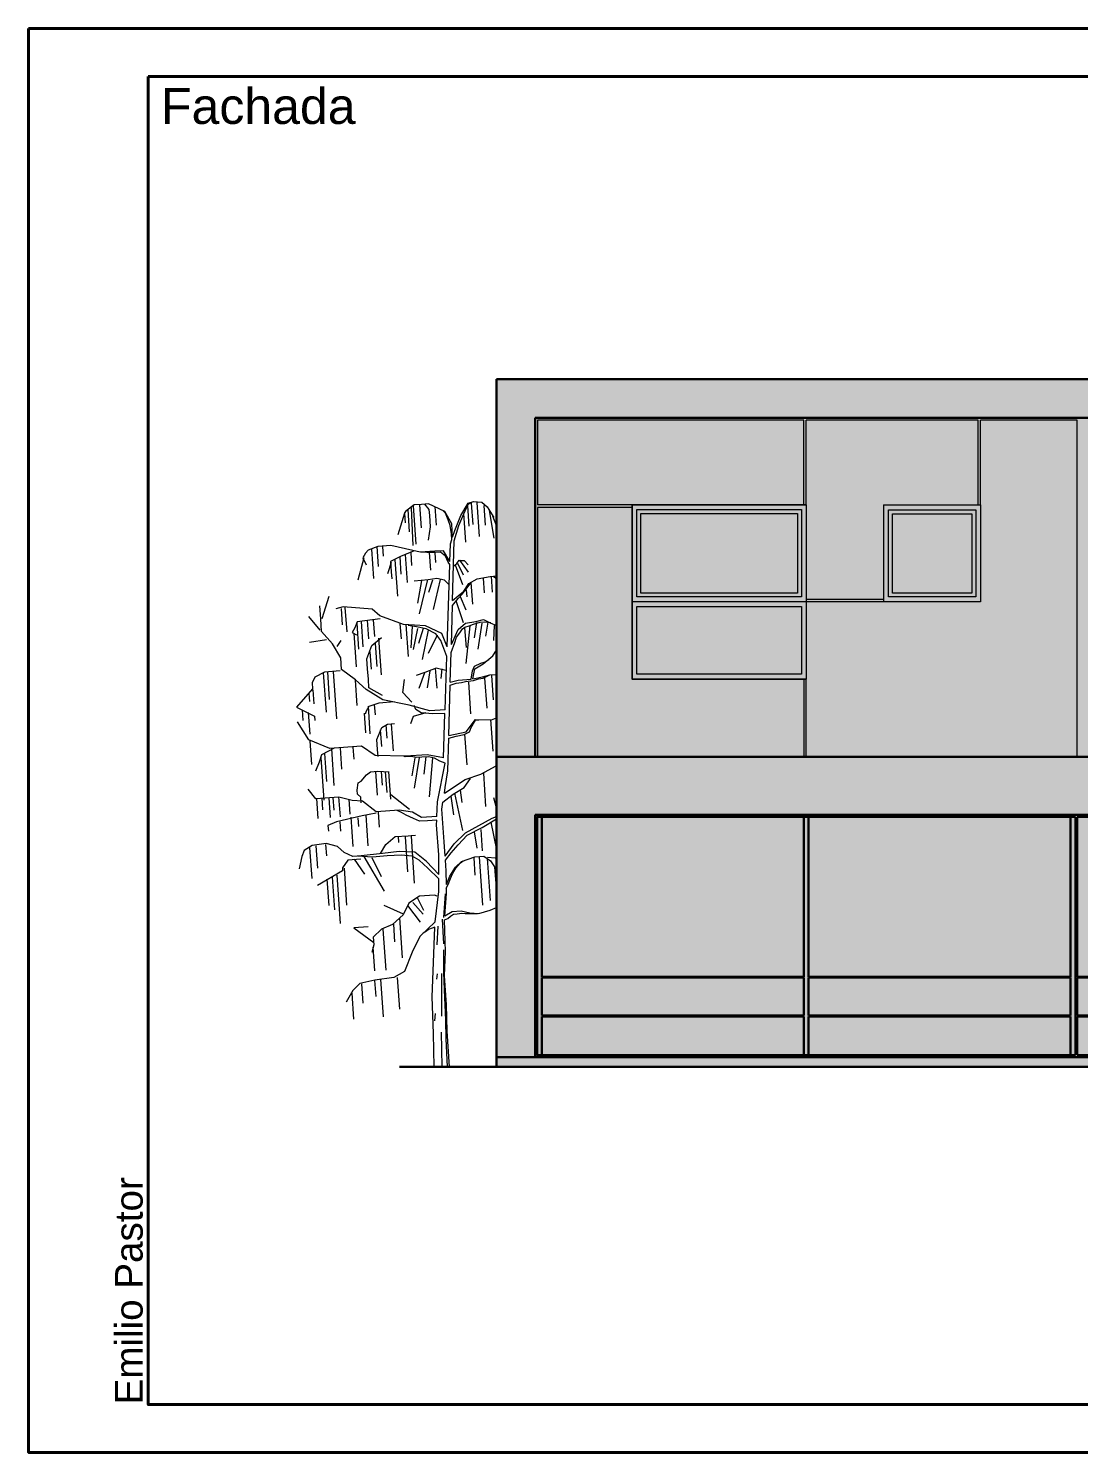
# Model space of a CAD drawing. Header units: millimetres. Extents: x 2502.5 to 2587.5, y 1451 to 1547.9.
# Drawn here: x 2502.47 to 2513.31, y 1476.33 to 1491.03 of the extents above; entities that cross this region are included whole.
import ezdxf

# ---------------------------------------------------------------- set-up
doc = ezdxf.new("R2010")
doc.units = ezdxf.units.MM
doc.linetypes.add('TRAZOS', pattern=[0.75, 0.5, -0.25])
for name, color, linetype, lineweight in [('0.05', 254, 'Continuous', 5), ('0.15', 6, 'Continuous', 15), ('02_CIVIL_EXIST', 250, 'Continuous', 30), ('03_CIVIL EXIST A DECLARAR', 6, 'Continuous', 15), ('07_CIVIL VISTAS MEDIA', 143, 'Continuous', 9), ('08_CIVIL VISTAS FINO', 253, 'Continuous', 5), ('12_HATCH', 254, 'Continuous', 5), ('12_TEXTOS', 150, 'Continuous', 20), ('13_COTAS', 8, 'Continuous', 9)]:
    doc.layers.add(name, color=color, linetype=linetype, lineweight=lineweight)
doc.layers.add('HATCH', color=251, linetype='Continuous')
doc.styles.add('Swis721 BT', font='swiss.ttf')

# ---------------------------------------------------------------- blocks, each defined once
blk = doc.blocks.new('V7')
at = {"layer": '03_CIVIL EXIST A DECLARAR'}
h = blk.add_hatch(color=251, dxfattribs=at)
h.dxf.hatch_style = 1
h.paths.add_polyline_path([(517.229, 584.828), (515.429, 584.828), (515.429, 584.03), (517.229, 584.03)])
h.paths.add_polyline_path([(517.179, 584.778), (517.179, 584.08), (515.479, 584.08), (515.479, 584.778)], flags=16)
h.paths.add_polyline_path([(515.519, 584.918), (515.519, 585.74), (517.139, 585.74), (517.139, 584.918)])
h.paths.add_polyline_path([(517.179, 585.78), (515.479, 585.78), (515.479, 584.878), (517.179, 584.878)])
h.paths.add_polyline_path([(515.519, 584.918), (515.519, 585.74), (517.139, 585.74), (517.139, 584.918)])
h.paths.add_polyline_path([(515.479, 584.878), (515.479, 585.78), (517.179, 585.78), (517.179, 584.878)])
h.paths.add_polyline_path([(515.519, 584.918), (515.519, 585.74), (517.139, 585.74), (517.139, 584.918)])
h.paths.add_polyline_path([(517.229, 585.828), (515.429, 585.828), (515.429, 584.828), (517.229, 584.828)])
at = {"layer": '12_HATCH'}
h = blk.add_hatch(color=143, dxfattribs=at)
h.dxf.hatch_style = 1
h.paths.add_polyline_path([(517.139, 585.74), (515.519, 585.74), (515.519, 584.918), (517.139, 584.918)])
h = blk.add_hatch(color=143, dxfattribs=at)
h.dxf.hatch_style = 1
h.paths.add_polyline_path([(517.179, 584.778), (515.479, 584.778), (515.479, 584.08), (517.179, 584.08)])
at = {"layer": '07_CIVIL VISTAS MEDIA'}
for p, q in [((515.429, 585.828), (517.229, 585.828)), ((515.429, 585.828), (515.429, 584.03)), ((517.229, 585.828), (517.229, 584.03)), ((517.229, 584.828), (515.429, 584.828)), ((515.429, 584.03), (517.229, 584.03))]:
    blk.add_line(p, q, dxfattribs=at)
at = {"layer": '08_CIVIL VISTAS FINO'}
for points in [[(515.479, 585.78), (517.179, 585.78), (517.179, 584.878), (515.479, 584.878)], [(515.519, 585.74), (517.139, 585.74), (517.139, 584.918), (515.519, 584.918)], [(515.479, 584.778), (517.179, 584.778), (517.179, 584.08), (515.479, 584.08)]]:
    blk.add_lwpolyline(points, close=True, dxfattribs=at)
blk = doc.blocks.new('V5')
at = {"layer": '03_CIVIL EXIST A DECLARAR'}
h = blk.add_hatch(color=251, dxfattribs=at)
h.dxf.hatch_style = 1
h.paths.add_polyline_path([(519.709, 585.303), (519.709, 586.303), (518.709, 586.303), (518.709, 585.303)])
h.paths.add_polyline_path([(518.759, 585.353), (518.759, 586.253), (519.659, 586.253), (519.659, 585.353)], flags=16)
h.paths.add_polyline_path([(518.799, 585.393), (518.799, 586.213), (519.619, 586.213), (519.619, 585.393)], flags=0)
h = blk.add_hatch(color=251, dxfattribs=at)
h.dxf.hatch_style = 1
h.paths.add_polyline_path([(519.659, 585.353), (519.659, 586.253), (518.759, 586.253), (518.759, 585.353)])
h.paths.add_polyline_path([(518.799, 585.393), (518.799, 586.213), (519.619, 586.213), (519.619, 585.393)], flags=16)
at = {"layer": '12_HATCH'}
h = blk.add_hatch(color=143, dxfattribs=at)
h.dxf.hatch_style = 1
h.paths.add_polyline_path([(519.619, 585.393), (519.619, 586.213), (518.799, 586.213), (518.799, 585.393)])
at = {"layer": '07_CIVIL VISTAS MEDIA'}
blk.add_lwpolyline([(518.709, 586.303), (519.709, 586.303), (519.709, 585.303), (518.709, 585.303)], close=True, dxfattribs=at)
at = {"layer": '08_CIVIL VISTAS FINO'}
for points in [[(518.759, 586.253), (519.659, 586.253), (519.659, 585.353), (518.759, 585.353)], [(518.799, 586.213), (519.619, 586.213), (519.619, 585.393), (518.799, 585.393)]]:
    blk.add_lwpolyline(points, close=True, dxfattribs=at)
blk = doc.blocks.new('porton')
h = blk.add_hatch(color=250)
h.dxf.hatch_style = 1
h.paths.add_polyline_path([(2522.555, 1473.521), (2522.485, 1473.521), (2522.485, 1471.871), (2520.476, 1471.871), (2520.476, 1471.861), (2522.485, 1471.861), (2522.485, 1471.471), (2520.245, 1471.471), (2520.245, 1471.861), (2520.396, 1471.861), (2520.396, 1471.871), (2520.245, 1471.871), (2520.245, 1473.521), (2520.195, 1473.521), (2520.195, 1471.061), (2520.245, 1471.061), (2520.245, 1471.461), (2522.485, 1471.461), (2522.485, 1471.061), (2522.555, 1471.061)])
h.paths.add_polyline_path([(2512.445, 1473.521), (2512.395, 1473.521), (2512.395, 1471.061), (2512.445, 1471.061), (2512.445, 1471.461), (2515.15, 1471.461), (2515.15, 1471.061), (2515.2, 1471.061), (2515.2, 1471.461), (2517.905, 1471.461), (2517.905, 1471.061), (2517.955, 1471.061), (2517.955, 1473.521), (2517.905, 1473.521), (2517.905, 1471.871), (2515.2, 1471.871), (2515.2, 1473.521), (2515.15, 1473.521), (2515.15, 1471.871), (2512.445, 1471.871)])
h.paths.add_polyline_path([(2512.445, 1471.861), (2515.15, 1471.861), (2515.15, 1471.471), (2512.445, 1471.471)], flags=16)
h.paths.add_polyline_path([(2515.2, 1471.861), (2517.905, 1471.861), (2517.905, 1471.471), (2515.2, 1471.471)], flags=16)
at = {"layer": '03_CIVIL EXIST A DECLARAR'}
h = blk.add_hatch(color=251, dxfattribs=at)
h.dxf.hatch_style = 1
h.paths.add_polyline_path([(2520.471, 1473.184), (2520.401, 1473.184), (2520.401, 1471.499), (2520.471, 1471.499)])
at = {"layer": '12_HATCH'}
h = blk.add_hatch(color=251, dxfattribs=at)
h.dxf.hatch_style = 1
h.paths.add_polyline_path([(2515.15, 1473.521), (2512.445, 1473.521), (2512.445, 1471.871), (2515.15, 1471.871)])
h.paths.add_polyline_path([(2515.15, 1471.861), (2512.445, 1471.861), (2512.445, 1471.471), (2515.15, 1471.471)])
h.paths.add_polyline_path([(2515.15, 1471.461), (2512.445, 1471.461), (2512.445, 1471.061), (2515.15, 1471.061)])
h = blk.add_hatch(color=251, dxfattribs=at)
h.dxf.hatch_style = 1
h.paths.add_polyline_path([(2517.905, 1473.521), (2515.2, 1473.521), (2515.2, 1471.871), (2517.905, 1471.871)])
h.paths.add_polyline_path([(2517.905, 1471.861), (2515.2, 1471.861), (2515.2, 1471.471), (2517.905, 1471.471)])
h.paths.add_polyline_path([(2517.905, 1471.461), (2515.2, 1471.461), (2515.2, 1471.061), (2517.905, 1471.061)])
h = blk.add_hatch(color=251, dxfattribs=at)
h.dxf.hatch_style = 1
h.paths.add_polyline_path([(2520.175, 1473.521), (2517.975, 1473.521), (2517.975, 1471.871), (2520.175, 1471.871)])
h.paths.add_polyline_path([(2520.175, 1471.861), (2517.975, 1471.861), (2517.975, 1471.471), (2520.175, 1471.471)])
h.paths.add_polyline_path([(2520.175, 1471.461), (2517.975, 1471.461), (2517.975, 1471.061), (2520.175, 1471.061)])
h = blk.add_hatch(color=251, dxfattribs=at)
h.dxf.hatch_style = 1
h.paths.add_polyline_path([(2522.485, 1473.521), (2520.245, 1473.521), (2520.245, 1471.871), (2520.396, 1471.871), (2520.396, 1473.189), (2520.476, 1473.189), (2520.476, 1471.871), (2522.485, 1471.871)])
h.paths.add_polyline_path([(2522.485, 1471.861), (2520.471, 1471.861), (2520.471, 1471.499), (2520.401, 1471.499), (2520.401, 1471.861), (2520.245, 1471.861), (2520.245, 1471.471), (2522.485, 1471.471)])
h.paths.add_polyline_path([(2522.485, 1471.461), (2520.245, 1471.461), (2520.245, 1471.061), (2522.485, 1471.061)])
at = {"layer": 'HATCH'}
h = blk.add_hatch(color=37, dxfattribs=at)
h.dxf.hatch_style = 1
h.paths.add_polyline_path([(2522.975, 1471.041), (2511.975, 1471.041), (2511.975, 1470.941), (2522.975, 1470.941)])
h.paths.add_polyline_path([(2511.975, 1474.141), (2511.975, 1471.041), (2512.375, 1471.041), (2512.375, 1473.541), (2522.575, 1473.541), (2522.575, 1471.041), (2522.975, 1471.041), (2522.975, 1474.141)])
at = {"layer": '0.05'}
for p, q in [((2520.401, 1471.499), (2520.401, 1473.184)), ((2520.401, 1473.184), (2520.471, 1473.184)), ((2520.471, 1473.184), (2520.471, 1471.499)), ((2520.471, 1471.499), (2520.401, 1471.499))]:
    blk.add_line(p, q, dxfattribs=at)
at = {"layer": '02_CIVIL_EXIST'}
for p, q in [((2511.975, 1474.141), (2511.975, 1471.041)), ((2511.975, 1474.141), (2522.975, 1474.141)), ((2522.975, 1474.141), (2522.975, 1471.041)), ((2512.375, 1473.541), (2512.375, 1471.041)), ((2512.375, 1473.541), (2522.575, 1473.541)), ((2522.575, 1473.541), (2522.575, 1471.041)), ((2512.445, 1473.521), (2512.445, 1471.871)), ((2515.15, 1473.521), (2515.15, 1471.871)), ((2515.2, 1473.521), (2515.2, 1471.871)), ((2517.905, 1473.521), (2517.905, 1471.871)), ((2517.955, 1473.521), (2517.955, 1471.061)), ((2517.975, 1473.521), (2517.975, 1471.871)), ((2520.175, 1473.521), (2520.175, 1471.871)), ((2520.195, 1473.521), (2520.195, 1471.061)), ((2520.245, 1473.521), (2520.245, 1471.871)), ((2522.485, 1473.521), (2522.485, 1471.871)), ((2520.396, 1471.744), (2520.396, 1473.189)), ((2520.396, 1473.189), (2520.476, 1473.189)), ((2520.476, 1473.189), (2520.476, 1471.744)), ((2512.445, 1471.871), (2515.15, 1471.871)), ((2512.445, 1471.861), (2512.445, 1471.471)), ((2512.445, 1471.861), (2515.15, 1471.861)), ((2515.15, 1471.861), (2515.15, 1471.471)), ((2515.2, 1471.871), (2517.905, 1471.871)), ((2515.2, 1471.861), (2515.2, 1471.471)), ((2515.2, 1471.861), (2517.905, 1471.861)), ((2517.905, 1471.861), (2517.905, 1471.471)), ((2517.975, 1471.871), (2520.175, 1471.871)), ((2517.975, 1471.861), (2517.975, 1471.471)), ((2517.975, 1471.861), (2520.175, 1471.861)), ((2520.175, 1471.861), (2520.175, 1471.471)), ((2520.245, 1471.871), (2522.485, 1471.871)), ((2520.245, 1471.861), (2520.245, 1471.471)), ((2520.245, 1471.861), (2522.485, 1471.861)), ((2522.485, 1471.861), (2522.485, 1471.471)), ((2520.396, 1471.489), (2520.396, 1471.734)), ((2520.476, 1471.734), (2520.476, 1471.489)), ((2520.476, 1471.489), (2520.396, 1471.489)), ((2512.445, 1471.471), (2515.15, 1471.471)), ((2512.445, 1471.461), (2512.445, 1471.061)), ((2512.445, 1471.461), (2515.15, 1471.461)), ((2515.15, 1471.461), (2515.15, 1471.061)), ((2515.2, 1471.471), (2517.905, 1471.471)), ((2515.2, 1471.461), (2515.2, 1471.061)), ((2515.2, 1471.461), (2517.905, 1471.461)), ((2517.905, 1471.461), (2517.905, 1471.061)), ((2517.975, 1471.471), (2520.175, 1471.471)), ((2517.975, 1471.461), (2517.975, 1471.061)), ((2517.975, 1471.461), (2520.175, 1471.461)), ((2520.175, 1471.461), (2520.175, 1471.061)), ((2520.245, 1471.471), (2522.485, 1471.471)), ((2520.245, 1471.461), (2520.245, 1471.061)), ((2520.245, 1471.461), (2522.485, 1471.461)), ((2522.485, 1471.461), (2522.485, 1471.061)), ((2522.975, 1471.041), (2511.975, 1471.041)), ((2511.975, 1471.041), (2511.975, 1470.941)), ((2522.975, 1471.041), (2522.975, 1470.941)), ((2524.555, 1470.941), (2510.975, 1470.941))]:
    blk.add_line(p, q, dxfattribs=at)
for points in [[(2517.955, 1471.061), (2512.395, 1471.061), (2512.395, 1473.521), (2517.955, 1473.521)], [(2517.975, 1473.521), (2520.175, 1473.521)], [(2520.195, 1473.521), (2522.555, 1473.521), (2522.555, 1471.061), (2520.195, 1471.061)], [(2520.175, 1471.061), (2517.975, 1471.061)]]:
    blk.add_lwpolyline(points, dxfattribs=at)
at = {"layer": '12_TEXTOS', "color": 18, "insert": (2519.237, 1473.428), "char_height": 0.4, "attachment_point": 1, "style": 'Swis721 BT'}
blk.add_mtext_dynamic_manual_height_columns('{\\fYu Gothic UI Light|b0|i0|c0|p34;362}', width=4.74294, gutter_width=10, heights=[0], dxfattribs=at)

msp = doc.modelspace()

# ---------------------------------------------------------------- hatches: boundary and pattern name
at = {"layer": '13_COTAS'}
h = msp.add_hatch(color=250, dxfattribs=at)
h.dxf.hatch_style = 1
h.paths.add_polyline_path([(2511.302, 1485.135), (2510.502, 1485.135), (2510.502, 1485.11), (2511.302, 1485.11)], flags=17)
h.paths.add_polyline_path([(2510.502, 1484.31), (2510.477, 1484.31), (2510.477, 1483.51), (2510.502, 1483.51)], flags=17)
h.paths.add_polyline_path([(2513.927, 1484.31), (2513.902, 1484.31), (2513.902, 1483.51), (2513.927, 1483.51)], flags=17)
h.paths.add_polyline_path([(2515.477, 1484.335), (2514.902, 1484.335), (2514.902, 1484.31), (2515.477, 1484.31)], flags=17)
h.paths.add_polyline_path([(2517.902, 1485.11), (2517.877, 1485.11), (2517.877, 1483.51), (2517.902, 1483.51)])
h.paths.add_polyline_path([(2515.527, 1485.11), (2515.502, 1485.11), (2515.502, 1484.335), (2515.502, 1484.31), (2515.502, 1483.51), (2515.527, 1483.51)])
h.paths.add_polyline_path([(2515.527, 1486.985), (2517.877, 1486.985), (2517.877, 1486.11), (2517.902, 1486.11), (2517.902, 1487.01), (2515.477, 1487.01), (2515.477, 1486.985), (2515.502, 1486.985), (2515.502, 1486.11), (2515.527, 1486.11)])
h.paths.add_polyline_path([(2515.477, 1487.01), (2507.702, 1487.01), (2507.702, 1483.51), (2507.727, 1483.51), (2507.727, 1486.085), (2508.702, 1486.085), (2508.702, 1486.11), (2507.727, 1486.11), (2507.727, 1486.985), (2510.477, 1486.985), (2510.477, 1486.11), (2510.502, 1486.11), (2510.502, 1486.985), (2512.277, 1486.985), (2512.277, 1486.11), (2512.302, 1486.11), (2512.302, 1486.985), (2513.302, 1486.985), (2513.302, 1483.51), (2513.327, 1483.51), (2513.327, 1485.085), (2513.902, 1485.085), (2513.902, 1485.11), (2513.327, 1485.11), (2513.327, 1486.985), (2514.877, 1486.985), (2514.877, 1485.11), (2514.902, 1485.11), (2514.902, 1486.985), (2515.477, 1486.985)])
at = {"layer": 'HATCH'}
h = msp.add_hatch(color=37, dxfattribs=at)
h.dxf.hatch_style = 1
h.paths.add_polyline_path([(2517.902, 1483.51), (2518.302, 1483.51), (2518.302, 1487.41), (2507.302, 1487.41), (2507.302, 1483.51), (2507.702, 1483.51), (2507.702, 1487.01), (2517.902, 1487.01)])
h = msp.add_hatch(color=254, dxfattribs=at)
h.dxf.hatch_style = 1
h.paths.add_polyline_path([(2507.727, 1486.11), (2508.702, 1486.11), (2510.477, 1486.11), (2510.477, 1486.985), (2507.727, 1486.985)])
h.paths.add_polyline_path([(2510.502, 1486.985), (2510.502, 1486.11), (2510.502, 1485.135), (2511.302, 1485.135), (2511.302, 1486.11), (2512.277, 1486.11), (2512.277, 1486.985)], flags=17)
h.paths.add_polyline_path([(2514.902, 1485.11), (2514.902, 1484.335), (2515.502, 1484.335), (2515.502, 1485.11), (2515.502, 1486.11), (2515.502, 1486.985), (2514.902, 1486.985)])
h.paths.add_polyline_path([(2513.902, 1485.11), (2514.877, 1485.11), (2514.877, 1486.985), (2513.327, 1486.985), (2513.327, 1485.11)])
h.paths.add_polyline_path([(2507.727, 1483.51), (2510.477, 1483.51), (2510.477, 1484.31), (2508.702, 1484.31), (2508.702, 1486.085), (2507.727, 1486.085)])
h.paths.add_polyline_path([(2510.502, 1483.51), (2513.302, 1483.51), (2513.302, 1486.985), (2512.302, 1486.985), (2512.302, 1486.11), (2512.302, 1485.11), (2511.302, 1485.11), (2510.502, 1485.11)])
h.paths.add_polyline_path([(2513.327, 1483.51), (2513.902, 1483.51), (2513.902, 1485.085), (2513.327, 1485.085)])
h.paths.add_polyline_path([(2513.927, 1483.51), (2515.502, 1483.51), (2515.502, 1484.31), (2514.902, 1484.31), (2513.927, 1484.31)])

# ---------------------------------------------------------------- linework, layer by layer
at = {"layer": '0.15'}
for p, q in [((2506.367, 1486.045), (2506.353, 1486.029)), ((2506.353, 1486.029), (2506.357, 1485.97)), ((2506.452, 1486.111), (2506.367, 1486.045)), ((2506.527, 1486.116), (2506.452, 1486.111)), ((2506.601, 1486.121), (2506.527, 1486.116)), ((2506.561, 1486.118), (2506.605, 1486.062)), ((2506.771, 1486.043), (2506.601, 1486.121)), ((2506.605, 1486.062), (2506.61, 1486.002)), ((2506.775, 1486.026), (2506.745, 1486.056)), ((2506.84, 1485.914), (2506.771, 1486.043)), ((2506.933, 1486.001), (2507.01, 1486.128)), ((2506.967, 1486.019), (2507.011, 1486.118)), ((2507.01, 1486.128), (2507.064, 1486.147)), ((2507.011, 1486.118), (2507.055, 1486.141)), ((2507.064, 1486.147), (2507.151, 1486.138)), ((2507.151, 1486.138), (2507.205, 1486.091)), ((2507.205, 1486.091), (2507.274, 1485.979)), ((2506.618, 1485.883), (2506.597, 1485.747)), ((2506.61, 1486.002), (2506.618, 1485.883)), ((2506.804, 1485.956), (2506.775, 1486.026)), ((2506.826, 1485.897), (2506.804, 1485.956)), ((2506.837, 1485.811), (2506.826, 1485.897)), ((2506.85, 1485.778), (2506.84, 1485.914)), ((2506.865, 1485.738), (2506.915, 1485.899)), ((2506.873, 1485.845), (2506.933, 1486.001)), ((2506.915, 1485.899), (2506.967, 1486.019)), ((2506.827, 1485.71), (2506.841, 1485.753)), ((2506.841, 1485.753), (2506.837, 1485.811)), ((2506.849, 1485.124), (2506.865, 1485.738)), ((2506.85, 1485.778), (2506.873, 1485.845)), ((2505.949, 1485.612), (2505.922, 1485.565)), ((2505.976, 1485.644), (2505.949, 1485.612)), ((2506.078, 1485.681), (2505.976, 1485.644)), ((2506.212, 1485.69), (2506.078, 1485.681)), ((2506.516, 1485.622), (2506.212, 1485.69)), ((2506.452, 1485.636), (2506.31, 1485.577)), ((2506.665, 1485.632), (2506.516, 1485.622)), ((2506.582, 1485.619), (2506.522, 1485.622)), ((2506.674, 1485.618), (2506.582, 1485.619)), ((2506.755, 1485.638), (2506.665, 1485.632)), ((2506.723, 1485.621), (2506.674, 1485.618)), ((2506.776, 1485.58), (2506.723, 1485.621)), ((2506.821, 1485.527), (2506.755, 1485.638)), ((2506.821, 1485.527), (2506.827, 1485.71)), ((2505.922, 1485.565), (2505.957, 1485.493)), ((2506.31, 1485.577), (2506.209, 1485.525)), ((2506.209, 1485.525), (2506.216, 1485.421)), ((2506.803, 1485.52), (2506.776, 1485.58)), ((2506.793, 1484.644), (2506.82, 1485.495)), ((2506.82, 1485.495), (2506.803, 1485.52)), ((2506.858, 1485.479), (2506.892, 1485.505)), ((2506.892, 1485.505), (2506.917, 1485.54)), ((2506.917, 1485.54), (2506.943, 1485.538)), ((2506.943, 1485.538), (2506.973, 1485.537)), ((2506.973, 1485.534), (2507.009, 1485.493)), ((2506.596, 1485.338), (2506.454, 1485.322)), ((2506.685, 1485.351), (2506.596, 1485.338)), ((2506.765, 1485.334), (2506.685, 1485.351)), ((2506.815, 1485.287), (2506.765, 1485.334)), ((2506.95, 1485.19), (2507.045, 1485.314)), ((2506.964, 1485.219), (2507.018, 1485.298)), ((2507.018, 1485.298), (2507.104, 1485.349)), ((2507.104, 1485.349), (2507.237, 1485.373)), ((2507.237, 1485.373), (2507.302, 1485.377)), ((2507.267, 1485.375), (2507.303, 1485.35)), ((2505.502, 1484.937), (2505.576, 1485.167)), ((2506.849, 1485.124), (2506.964, 1485.219)), ((2506.907, 1485.145), (2506.95, 1485.19)), ((2505.487, 1484.936), (2505.478, 1485.07)), ((2505.718, 1485.057), (2505.645, 1485.037)), ((2506.019, 1485.033), (2505.718, 1485.057)), ((2506.099, 1484.964), (2506.019, 1485.033)), ((2506.837, 1484.67), (2506.847, 1485.072)), ((2506.847, 1485.072), (2506.907, 1485.145)), ((2505.481, 1484.816), (2505.366, 1484.958)), ((2505.496, 1484.802), (2505.487, 1484.936)), ((2505.864, 1484.903), (2505.838, 1484.841)), ((2506.101, 1484.934), (2505.864, 1484.903)), ((2506.344, 1484.876), (2506.099, 1484.964)), ((2506.569, 1484.862), (2506.344, 1484.876)), ((2506.476, 1484.852), (2506.392, 1484.867)), ((2506.578, 1484.83), (2506.476, 1484.852)), ((2506.739, 1484.784), (2506.569, 1484.862)), ((2506.908, 1484.824), (2506.983, 1484.889)), ((2506.976, 1484.849), (2507.019, 1484.862)), ((2506.983, 1484.889), (2507.09, 1484.906)), ((2507.019, 1484.862), (2507.067, 1484.88)), ((2507.067, 1484.88), (2507.135, 1484.899)), ((2507.09, 1484.906), (2507.168, 1484.926)), ((2507.135, 1484.899), (2507.179, 1484.902)), ((2507.168, 1484.926), (2507.239, 1484.892)), ((2507.179, 1484.902), (2507.244, 1484.897)), ((2507.239, 1484.892), (2507.302, 1484.865)), ((2505.548, 1484.716), (2505.37, 1484.689)), ((2505.61, 1484.675), (2505.496, 1484.802)), ((2505.657, 1484.649), (2505.697, 1484.711)), ((2505.838, 1484.841), (2505.811, 1484.794)), ((2505.811, 1484.794), (2505.858, 1484.768)), ((2506.015, 1484.659), (2506.114, 1484.741)), ((2506.678, 1484.778), (2506.578, 1484.83)), ((2506.729, 1484.711), (2506.678, 1484.778)), ((2506.79, 1484.545), (2506.729, 1484.711)), ((2506.793, 1484.644), (2506.739, 1484.784)), ((2506.837, 1484.67), (2506.908, 1484.824)), ((2506.873, 1484.689), (2506.889, 1484.744)), ((2506.889, 1484.744), (2506.925, 1484.791)), ((2506.925, 1484.791), (2506.952, 1484.832)), ((2506.952, 1484.832), (2506.976, 1484.849)), ((2505.695, 1484.532), (2505.61, 1484.675)), ((2505.965, 1484.521), (2506.015, 1484.659)), ((2506.826, 1484.28), (2506.834, 1484.587)), ((2506.834, 1484.587), (2506.873, 1484.689)), ((2507.264, 1484.552), (2507.302, 1484.612)), ((2505.703, 1484.413), (2505.695, 1484.532)), ((2505.846, 1484.303), (2505.703, 1484.413)), ((2505.972, 1484.417), (2505.965, 1484.521)), ((2505.98, 1484.312), (2505.972, 1484.417)), ((2506.68, 1484.424), (2506.562, 1484.382)), ((2506.779, 1484.4), (2506.68, 1484.424)), ((2506.772, 1483.994), (2506.79, 1484.545)), ((2507.056, 1484.399), (2507.077, 1484.446)), ((2507.057, 1484.315), (2507.079, 1484.419)), ((2507.077, 1484.446), (2507.142, 1484.476)), ((2507.079, 1484.419), (2507.166, 1484.47)), ((2507.142, 1484.476), (2507.187, 1484.492)), ((2507.166, 1484.47), (2507.264, 1484.552)), ((2507.187, 1484.492), (2507.223, 1484.515)), ((2505.425, 1484.333), (2505.399, 1484.272)), ((2505.399, 1484.272), (2505.403, 1484.212)), ((2505.526, 1484.385), (2505.425, 1484.333)), ((2505.689, 1484.397), (2505.526, 1484.385)), ((2505.957, 1484.206), (2505.846, 1484.303)), ((2505.986, 1484.223), (2505.98, 1484.312)), ((2506.334, 1484.173), (2506.354, 1484.309)), ((2506.562, 1484.382), (2506.472, 1484.348)), ((2506.823, 1484.249), (2506.885, 1484.27)), ((2506.826, 1484.28), (2506.908, 1484.302)), ((2506.885, 1484.27), (2506.943, 1484.278)), ((2506.908, 1484.302), (2507.04, 1484.312)), ((2506.943, 1484.278), (2506.984, 1484.289)), ((2506.984, 1484.289), (2507.067, 1484.299)), ((2507.04, 1484.312), (2507.056, 1484.399)), ((2507.057, 1484.315), (2507.16, 1484.335)), ((2507.067, 1484.299), (2507.116, 1484.315)), ((2507.116, 1484.315), (2507.165, 1484.323)), ((2507.16, 1484.335), (2507.233, 1484.355)), ((2507.165, 1484.323), (2507.226, 1484.352)), ((2507.233, 1484.355), (2507.302, 1484.36)), ((2505.403, 1484.212), (2505.237, 1484.021)), ((2506.129, 1484.098), (2505.957, 1484.206)), ((2506.126, 1484.143), (2505.986, 1484.223)), ((2506.43, 1484.075), (2506.334, 1484.173)), ((2506.811, 1483.729), (2506.825, 1484.249)), ((2505.237, 1484.021), (2505.423, 1483.929)), ((2505.958, 1483.982), (2505.945, 1483.951)), ((2505.984, 1484.029), (2505.958, 1483.982)), ((2506.087, 1484.065), (2505.984, 1484.029)), ((2506.251, 1484.077), (2506.087, 1484.065)), ((2506.402, 1484.043), (2506.129, 1484.098)), ((2506.616, 1483.983), (2506.402, 1484.043)), ((2506.469, 1483.998), (2506.454, 1484.039)), ((2506.525, 1483.964), (2506.469, 1483.998)), ((2506.772, 1483.994), (2506.616, 1483.983)), ((2505.365, 1483.686), (2505.247, 1483.872)), ((2506.119, 1483.813), (2506.177, 1483.847)), ((2506.177, 1483.847), (2506.251, 1483.853)), ((2506.441, 1483.926), (2506.416, 1483.849)), ((2506.572, 1483.965), (2506.441, 1483.926)), ((2506.644, 1483.952), (2506.525, 1483.964)), ((2506.771, 1483.956), (2506.644, 1483.952)), ((2506.757, 1483.498), (2506.771, 1483.956)), ((2506.99, 1483.769), (2507.086, 1483.896)), ((2507.042, 1483.812), (2507.087, 1483.887)), ((2507.086, 1483.896), (2507.251, 1483.892)), ((2507.087, 1483.887), (2507.12, 1483.893)), ((2507.251, 1483.892), (2507.302, 1483.914)), ((2505.581, 1483.596), (2505.365, 1483.686)), ((2506.068, 1483.69), (2506.119, 1483.813)), ((2506.075, 1483.586), (2506.068, 1483.69)), ((2506.802, 1483.365), (2506.811, 1483.702)), ((2506.811, 1483.729), (2506.99, 1483.769)), ((2506.811, 1483.702), (2506.885, 1483.722)), ((2506.885, 1483.722), (2506.968, 1483.74)), ((2506.968, 1483.74), (2507.024, 1483.769)), ((2507.024, 1483.769), (2507.042, 1483.812)), ((2505.495, 1483.53), (2505.471, 1483.454)), ((2505.626, 1483.599), (2505.495, 1483.53)), ((2505.909, 1483.619), (2505.581, 1483.596)), ((2506.05, 1483.524), (2505.909, 1483.619)), ((2506.08, 1483.512), (2506.075, 1483.586)), ((2506.588, 1483.532), (2506.364, 1483.516)), ((2506.757, 1483.498), (2506.588, 1483.532)), ((2505.471, 1483.454), (2505.432, 1483.362)), ((2506.364, 1483.516), (2506.05, 1483.524)), ((2506.358, 1483.508), (2506.349, 1483.514)), ((2506.418, 1483.512), (2506.358, 1483.508)), ((2506.48, 1483.504), (2506.418, 1483.512)), ((2506.531, 1483.506), (2506.48, 1483.504)), ((2506.6, 1483.511), (2506.531, 1483.506)), ((2506.661, 1483.496), (2506.6, 1483.511)), ((2506.718, 1483.466), (2506.661, 1483.496)), ((2506.694, 1483.044), (2506.773, 1483.443)), ((2506.773, 1483.443), (2506.718, 1483.466)), ((2507.14, 1483.331), (2507.299, 1483.417)), ((2507.299, 1483.417), (2507.302, 1483.417)), ((2505.865, 1483.167), (2505.875, 1483.243)), ((2505.875, 1483.243), (2505.904, 1483.26)), ((2505.904, 1483.26), (2505.959, 1483.323)), ((2505.959, 1483.323), (2506.002, 1483.356)), ((2506.002, 1483.356), (2506.076, 1483.362)), ((2506.076, 1483.362), (2506.196, 1483.355)), ((2506.765, 1483.133), (2506.98, 1483.275)), ((2506.774, 1483.193), (2506.802, 1483.365)), ((2506.968, 1483.194), (2507.033, 1483.287)), ((2506.98, 1483.275), (2507.14, 1483.331)), ((2505.438, 1483.077), (2505.356, 1483.176)), ((2505.676, 1483.094), (2505.438, 1483.077)), ((2505.813, 1483.059), (2505.676, 1483.094)), ((2505.868, 1483.123), (2505.865, 1483.167)), ((2505.9, 1483.095), (2505.868, 1483.123)), ((2505.904, 1483.035), (2505.9, 1483.095)), ((2506.403, 1482.966), (2506.213, 1483.117)), ((2506.75, 1483.04), (2506.854, 1483.124)), ((2506.765, 1483.133), (2506.774, 1483.193)), ((2506.854, 1483.124), (2506.968, 1483.194)), ((2505.918, 1483.051), (2505.813, 1483.059)), ((2506.06, 1482.942), (2505.918, 1483.051)), ((2506.299, 1482.958), (2506.06, 1482.942)), ((2506.321, 1482.934), (2506.278, 1482.957)), ((2506.435, 1482.938), (2506.299, 1482.958)), ((2506.688, 1482.895), (2506.694, 1483.044)), ((2506.738, 1482.969), (2506.75, 1483.04)), ((2506.762, 1482.631), (2506.738, 1482.969)), ((2507.302, 1482.982), (2507.277, 1483.087)), ((2505.649, 1482.838), (2505.561, 1482.802)), ((2505.914, 1482.901), (2505.649, 1482.838)), ((2506.061, 1482.927), (2505.914, 1482.901)), ((2506.37, 1482.907), (2506.321, 1482.934)), ((2506.445, 1482.873), (2506.37, 1482.907)), ((2506.528, 1482.884), (2506.435, 1482.938)), ((2506.508, 1482.844), (2506.445, 1482.873)), ((2506.591, 1482.848), (2506.508, 1482.844)), ((2506.688, 1482.895), (2506.528, 1482.884)), ((2506.686, 1482.856), (2506.591, 1482.848)), ((2506.684, 1482.808), (2506.686, 1482.856)), ((2506.706, 1482.497), (2506.684, 1482.808)), ((2506.982, 1482.725), (2507.121, 1482.802)), ((2507.121, 1482.802), (2507.259, 1482.878)), ((2507.156, 1482.781), (2507.302, 1482.868)), ((2507.259, 1482.878), (2507.302, 1482.895)), ((2506.159, 1482.604), (2506.258, 1482.686)), ((2506.258, 1482.686), (2506.392, 1482.695)), ((2506.392, 1482.695), (2506.421, 1482.697)), ((2506.421, 1482.697), (2506.466, 1482.701)), ((2506.866, 1482.611), (2506.982, 1482.725)), ((2506.907, 1482.602), (2507.001, 1482.701)), ((2507.001, 1482.701), (2507.156, 1482.781)), ((2505.317, 1482.541), (2505.293, 1482.482)), ((2505.4, 1482.595), (2505.317, 1482.541)), ((2505.542, 1482.615), (2505.4, 1482.595)), ((2505.659, 1482.584), (2505.542, 1482.615)), ((2505.731, 1482.522), (2505.659, 1482.584)), ((2505.82, 1482.481), (2505.731, 1482.522)), ((2506.125, 1482.511), (2505.906, 1482.487)), ((2506.106, 1482.511), (2506.159, 1482.604)), ((2506.296, 1482.533), (2506.125, 1482.511)), ((2506.459, 1482.525), (2506.296, 1482.533)), ((2506.581, 1482.428), (2506.459, 1482.525)), ((2506.772, 1482.484), (2506.762, 1482.631)), ((2506.772, 1482.484), (2506.866, 1482.611)), ((2506.775, 1482.442), (2506.835, 1482.518)), ((2506.835, 1482.518), (2506.907, 1482.602)), ((2505.293, 1482.482), (2505.263, 1482.355)), ((2505.766, 1482.442), (2505.712, 1482.364)), ((2505.712, 1482.364), (2505.714, 1482.334)), ((2505.9, 1482.452), (2505.766, 1482.442)), ((2505.906, 1482.487), (2505.82, 1482.481)), ((2506.022, 1482.475), (2505.868, 1482.484)), ((2506.174, 1482.486), (2506.022, 1482.475)), ((2506.317, 1482.496), (2506.174, 1482.486)), ((2506.433, 1482.485), (2506.317, 1482.496)), ((2506.503, 1482.442), (2506.433, 1482.485)), ((2506.595, 1482.362), (2506.503, 1482.442)), ((2506.706, 1482.295), (2506.581, 1482.428)), ((2506.706, 1482.249), (2506.595, 1482.362)), ((2506.706, 1482.295), (2506.706, 1482.497)), ((2506.782, 1482.333), (2506.775, 1482.442)), ((2506.82, 1482.277), (2506.879, 1482.372)), ((2506.851, 1482.309), (2506.883, 1482.359)), ((2506.879, 1482.372), (2506.94, 1482.428)), ((2506.883, 1482.359), (2506.932, 1482.415)), ((2506.932, 1482.415), (2506.959, 1482.435)), ((2506.94, 1482.428), (2507.08, 1482.477)), ((2507.08, 1482.477), (2507.171, 1482.484)), ((2507.171, 1482.484), (2507.24, 1482.436)), ((2507.211, 1482.474), (2507.29, 1482.466)), ((2507.24, 1482.436), (2507.283, 1482.374)), ((2507.283, 1482.374), (2507.289, 1482.283)), ((2507.29, 1482.466), (2507.302, 1482.467)), ((2505.714, 1482.334), (2505.455, 1482.181)), ((2506.706, 1482.119), (2506.706, 1482.249)), ((2506.785, 1482.191), (2506.782, 1482.333)), ((2506.785, 1482.191), (2506.82, 1482.277)), ((2506.804, 1482.192), (2506.827, 1482.254)), ((2506.827, 1482.254), (2506.851, 1482.309)), ((2507.295, 1482.205), (2507.299, 1482.141)), ((2506.508, 1482.072), (2506.396, 1481.999)), ((2506.664, 1482.083), (2506.508, 1482.072)), ((2506.691, 1482.072), (2506.664, 1482.083)), ((2506.67, 1481.805), (2506.706, 1482.119)), ((2506.774, 1482.094), (2506.756, 1481.85)), ((2506.769, 1481.868), (2506.786, 1482.098)), ((2506.784, 1482.153), (2506.804, 1482.192)), ((2506.786, 1482.098), (2506.785, 1482.155)), ((2506.344, 1481.884), (2506.143, 1481.975)), ((2506.396, 1481.999), (2506.34, 1481.878)), ((2506.769, 1481.868), (2506.846, 1481.913)), ((2506.846, 1481.913), (2506.937, 1481.92)), ((2506.937, 1481.92), (2507.029, 1481.9)), ((2507.121, 1481.893), (2507.236, 1481.927)), ((2507.236, 1481.927), (2507.302, 1481.955)), ((2506.229, 1481.779), (2506.115, 1481.732)), ((2506.34, 1481.878), (2506.229, 1481.779)), ((2506.67, 1481.805), (2506.512, 1481.655)), ((2506.742, 1481.834), (2506.755, 1481.578)), ((2506.766, 1481.828), (2506.799, 1481.842)), ((2506.776, 1481.497), (2506.766, 1481.828)), ((2506.799, 1481.842), (2506.827, 1481.866)), ((2506.827, 1481.866), (2506.86, 1481.884)), ((2506.86, 1481.884), (2506.898, 1481.89)), ((2506.898, 1481.89), (2506.945, 1481.896)), ((2506.945, 1481.896), (2506.978, 1481.893)), ((2506.978, 1481.893), (2507.015, 1481.893)), ((2507.015, 1481.893), (2507.057, 1481.892)), ((2507.029, 1481.9), (2507.121, 1481.893)), ((2507.057, 1481.892), (2507.107, 1481.894)), ((2505.979, 1481.754), (2505.83, 1481.744)), ((2505.83, 1481.744), (2506.035, 1481.593)), ((2506.115, 1481.732), (2506.029, 1481.647)), ((2506.029, 1481.647), (2506.035, 1481.57)), ((2506.512, 1481.655), (2506.432, 1481.493)), ((2506.58, 1481.709), (2506.546, 1481.689)), ((2506.602, 1481.726), (2506.58, 1481.709)), ((2506.637, 1481.742), (2506.602, 1481.726)), ((2506.665, 1481.752), (2506.637, 1481.742)), ((2506.653, 1481.385), (2506.665, 1481.752)), ((2506.697, 1481.76), (2506.685, 1481.568)), ((2506.035, 1481.57), (2506.014, 1481.49)), ((2506.432, 1481.493), (2506.354, 1481.292)), ((2506.754, 1481.517), (2506.755, 1481.285)), ((2506.767, 1481.249), (2506.776, 1481.497)), ((2506.639, 1481.031), (2506.653, 1481.385)), ((2506.047, 1481.205), (2505.893, 1481.168)), ((2506.241, 1481.232), (2506.047, 1481.205)), ((2506.354, 1481.292), (2506.241, 1481.232)), ((2506.691, 1481.27), (2506.684, 1481.214)), ((2506.736, 1481.274), (2506.736, 1480.834)), ((2506.755, 1481.285), (2506.763, 1481.104)), ((2506.788, 1480.95), (2506.767, 1481.249)), ((2505.82, 1481.098), (2505.75, 1480.976)), ((2505.893, 1481.168), (2505.82, 1481.098)), ((2506.652, 1480.654), (2506.639, 1481.031)), ((2506.763, 1481.104), (2506.775, 1480.792)), ((2506.794, 1480.677), (2506.788, 1480.95)), ((2506.669, 1480.86), (2506.664, 1480.784)), ((2506.775, 1480.792), (2506.778, 1480.6)), ((2506.66, 1480.31), (2506.652, 1480.654)), ((2506.733, 1480.668), (2506.74, 1480.31)), ((2506.778, 1480.6), (2506.792, 1480.31)), ((2506.819, 1480.31), (2506.794, 1480.677))]:
    msp.add_line(p, q, dxfattribs=at)
at = {"layer": '0.15', "linetype": 'TRAZOS'}
for p, q in [((2506.386, 1486.063), (2506.402, 1485.832)), ((2506.421, 1486.082), (2506.438, 1485.692)), ((2506.443, 1486.1), (2506.471, 1485.704)), ((2506.509, 1486.112), (2506.525, 1485.874)), ((2506.666, 1486.093), (2506.679, 1485.901)), ((2507.004, 1486.1), (2507.018, 1485.892)), ((2507.041, 1486.129), (2507.057, 1485.908)), ((2507.101, 1486.137), (2507.125, 1485.783)), ((2507.172, 1486.105), (2507.187, 1485.9)), ((2507.226, 1486.053), (2507.276, 1485.767)), ((2506.352, 1486.025), (2506.285, 1485.801)), ((2506.357, 1485.97), (2506.36, 1485.925)), ((2506.963, 1486.021), (2506.983, 1485.727)), ((2507.263, 1485.999), (2507.302, 1485.89)), ((2506.013, 1485.652), (2506.034, 1485.352)), ((2506.068, 1485.68), (2506.082, 1485.475)), ((2506.127, 1485.68), (2506.134, 1485.581)), ((2506.359, 1485.6), (2506.379, 1485.31)), ((2506.417, 1485.618), (2506.426, 1485.486)), ((2506.609, 1485.618), (2506.622, 1485.436)), ((2506.666, 1485.615), (2506.673, 1485.516)), ((2505.933, 1485.564), (2505.87, 1485.334)), ((2506.215, 1485.517), (2506.177, 1485.399)), ((2506.253, 1485.543), (2506.279, 1485.17)), ((2506.304, 1485.573), (2506.316, 1485.395)), ((2506.877, 1485.491), (2506.951, 1485.29)), ((2506.899, 1485.509), (2506.957, 1485.387)), ((2506.92, 1485.54), (2507.012, 1485.417)), ((2506.216, 1485.421), (2506.222, 1485.347)), ((2506.527, 1485.33), (2506.487, 1485.095)), ((2506.589, 1485.341), (2506.504, 1484.987)), ((2506.642, 1485.335), (2506.602, 1485.206)), ((2506.722, 1485.34), (2506.65, 1485.03)), ((2507.039, 1485.308), (2507.055, 1485.087)), ((2507.164, 1485.354), (2507.175, 1485.203)), ((2507.247, 1485.374), (2507.259, 1485.209)), ((2506.929, 1485.164), (2506.987, 1485.026)), ((2506.99, 1485.234), (2506.995, 1485.16)), ((2505.697, 1485.04), (2505.709, 1484.871)), ((2505.738, 1485.05), (2505.756, 1484.799)), ((2506.884, 1485.123), (2506.958, 1484.897)), ((2505.86, 1484.889), (2505.879, 1484.621)), ((2505.904, 1484.906), (2505.922, 1484.644)), ((2505.968, 1484.921), (2505.982, 1484.728)), ((2506.03, 1484.925), (2506.042, 1484.753)), ((2506.306, 1484.882), (2506.317, 1484.727)), ((2506.366, 1484.876), (2506.389, 1484.546)), ((2506.432, 1484.86), (2506.417, 1484.634)), ((2507.029, 1484.862), (2506.987, 1484.474)), ((2507.096, 1484.896), (2507.072, 1484.737)), ((2507.15, 1484.89), (2507.11, 1484.621)), ((2507.214, 1484.9), (2507.19, 1484.755)), ((2507.28, 1484.865), (2507.271, 1484.711)), ((2505.829, 1484.787), (2505.854, 1484.439)), ((2506.085, 1484.735), (2506.111, 1484.357)), ((2506.486, 1484.836), (2506.442, 1484.619)), ((2506.545, 1484.833), (2506.497, 1484.681)), ((2506.598, 1484.816), (2506.536, 1484.515)), ((2506.691, 1484.767), (2506.597, 1484.578)), ((2506.971, 1484.843), (2506.99, 1484.637)), ((2505.995, 1484.594), (2506.007, 1484.415)), ((2506.051, 1484.681), (2506.067, 1484.444)), ((2506.67, 1484.424), (2506.688, 1484.218)), ((2506.74, 1484.418), (2506.729, 1484.317)), ((2505.513, 1484.376), (2505.542, 1483.972)), ((2505.557, 1484.386), (2505.576, 1484.102)), ((2505.615, 1484.39), (2505.649, 1483.903)), ((2505.844, 1484.3), (2505.862, 1484.038)), ((2506.559, 1484.378), (2506.502, 1484.215)), ((2506.613, 1484.399), (2506.587, 1484.221)), ((2507.013, 1484.281), (2507.036, 1483.953)), ((2507.18, 1484.323), (2507.202, 1484.011)), ((2507.25, 1484.349), (2507.268, 1484.098)), ((2505.364, 1484.164), (2505.37, 1484.08)), ((2505.405, 1484.203), (2505.415, 1484.058)), ((2505.295, 1483.995), (2505.303, 1483.886)), ((2505.976, 1484.032), (2505.996, 1483.748)), ((2506.04, 1484.051), (2506.048, 1483.942)), ((2505.359, 1483.967), (2505.375, 1483.745)), ((2505.423, 1483.929), (2505.426, 1483.885)), ((2505.937, 1483.959), (2505.951, 1483.756)), ((2506.161, 1483.84), (2506.171, 1483.702)), ((2506.215, 1483.847), (2506.235, 1483.571)), ((2507.241, 1483.895), (2507.264, 1483.568)), ((2505.376, 1483.675), (2505.393, 1483.432)), ((2506.102, 1483.788), (2506.114, 1483.618)), ((2506.974, 1483.743), (2506.996, 1483.426)), ((2505.528, 1483.544), (2505.548, 1483.256)), ((2505.597, 1483.592), (2505.624, 1483.214)), ((2505.688, 1483.602), (2505.703, 1483.384)), ((2505.819, 1483.608), (2505.828, 1483.484)), ((2505.487, 1483.504), (2505.518, 1483.061)), ((2506.458, 1483.5), (2506.43, 1483.315)), ((2506.505, 1483.503), (2506.453, 1483.187)), ((2506.572, 1483.514), (2506.551, 1483.33)), ((2506.641, 1483.499), (2506.608, 1483.097)), ((2506.052, 1483.358), (2506.069, 1483.114)), ((2506.111, 1483.358), (2506.121, 1483.216)), ((2506.154, 1483.357), (2506.169, 1483.143)), ((2506.187, 1483.356), (2506.207, 1483.073)), ((2507.167, 1483.34), (2507.191, 1482.997)), ((2505.614, 1483.089), (2505.623, 1482.959)), ((2505.672, 1483.097), (2505.687, 1482.89)), ((2506.831, 1483.105), (2506.858, 1482.911)), ((2506.87, 1483.135), (2506.951, 1482.748)), ((2506.929, 1483.166), (2506.944, 1483.039)), ((2505.443, 1483.081), (2505.458, 1482.874)), ((2505.498, 1483.085), (2505.506, 1482.961)), ((2505.571, 1483.086), (2505.585, 1482.883)), ((2505.776, 1483.072), (2505.787, 1482.919)), ((2505.561, 1482.802), (2505.566, 1482.742)), ((2505.684, 1482.839), (2505.69, 1482.744)), ((2505.798, 1482.886), (2505.819, 1482.585)), ((2505.871, 1482.88), (2505.877, 1482.791)), ((2505.952, 1482.908), (2505.975, 1482.591)), ((2506.079, 1482.939), (2506.09, 1482.783)), ((2507.243, 1482.836), (2507.304, 1482.549)), ((2506.286, 1482.691), (2506.291, 1482.624)), ((2506.359, 1482.685), (2506.384, 1482.323)), ((2506.42, 1482.689), (2506.454, 1482.205)), ((2507.074, 1482.736), (2507.099, 1482.568)), ((2507.14, 1482.761), (2507.156, 1482.538)), ((2505.372, 1482.571), (2505.395, 1482.254)), ((2505.438, 1482.592), (2505.454, 1482.359)), ((2505.538, 1482.605), (2505.546, 1482.488)), ((2505.728, 1482.361), (2505.755, 1481.977)), ((2505.833, 1482.453), (2505.939, 1482.297)), ((2505.933, 1482.48), (2506.141, 1482.122)), ((2506.015, 1482.472), (2506.11, 1482.276)), ((2507.068, 1482.466), (2507.08, 1482.288)), ((2507.123, 1482.476), (2507.174, 1481.747)), ((2507.208, 1482.459), (2507.238, 1482.025)), ((2505.552, 1482.248), (2505.571, 1481.976)), ((2505.606, 1482.269), (2505.63, 1481.93)), ((2505.655, 1482.289), (2505.704, 1481.588)), ((2507.289, 1482.283), (2507.295, 1482.205)), ((2506.382, 1481.976), (2506.516, 1481.802)), ((2506.44, 1482.007), (2506.544, 1481.886)), ((2506.484, 1482.058), (2506.548, 1481.927)), ((2506.238, 1481.782), (2506.251, 1481.599)), ((2506.301, 1481.848), (2506.329, 1481.436)), ((2506.13, 1481.73), (2506.159, 1481.307)), ((2506.026, 1481.544), (2506.043, 1481.299)), ((2506.044, 1481.199), (2506.055, 1481.037)), ((2506.104, 1481.214), (2506.132, 1480.825)), ((2506.277, 1481.231), (2506.3, 1480.903)), ((2505.807, 1481.07), (2505.826, 1480.803)), ((2505.907, 1481.167), (2505.921, 1480.966))]:
    msp.add_line(p, q, dxfattribs=at)
at = {"layer": '02_CIVIL_EXIST'}
for p, q in [((2518.302, 1487.41), (2507.302, 1487.41)), ((2507.302, 1487.41), (2507.302, 1483.51)), ((2517.902, 1487.01), (2507.702, 1487.01)), ((2507.702, 1487.01), (2507.702, 1483.51))]:
    msp.add_line(p, q, dxfattribs=at)
at = {"layer": '02_CIVIL_EXIST', "lineweight": 40}
for points in [[(2502.469, 1491.029), (2523.259, 1491.029), (2523.259, 1476.328), (2502.469, 1476.328)], [(2503.706, 1490.534), (2522.764, 1490.534), (2522.764, 1476.823), (2503.706, 1476.823)]]:
    msp.add_lwpolyline(points, close=True, dxfattribs=at)
at = {"layer": '03_CIVIL EXIST A DECLARAR'}
for p, q in [((2510.477, 1486.985), (2507.727, 1486.985)), ((2507.727, 1486.985), (2507.727, 1486.11)), ((2510.477, 1486.11), (2510.477, 1486.985)), ((2512.277, 1486.985), (2510.502, 1486.985)), ((2510.502, 1486.11), (2510.502, 1486.985)), ((2512.277, 1486.11), (2512.277, 1486.985)), ((2513.302, 1486.985), (2512.302, 1486.985)), ((2512.302, 1486.11), (2512.302, 1486.985)), ((2513.302, 1483.51), (2513.302, 1486.985)), ((2508.702, 1486.11), (2507.727, 1486.11)), ((2507.727, 1486.085), (2507.727, 1483.51)), ((2508.702, 1486.085), (2507.727, 1486.085)), ((2508.702, 1486.11), (2508.702, 1484.31)), ((2510.502, 1486.11), (2508.702, 1486.11)), ((2510.502, 1486.11), (2510.502, 1484.31)), ((2511.302, 1486.11), (2511.302, 1485.11)), ((2511.302, 1486.11), (2512.302, 1486.11)), ((2512.302, 1486.11), (2512.302, 1485.11)), ((2510.502, 1485.11), (2508.702, 1485.11)), ((2511.302, 1485.135), (2510.502, 1485.135)), ((2511.302, 1485.11), (2510.502, 1485.11)), ((2512.302, 1485.11), (2511.302, 1485.11)), ((2510.502, 1484.31), (2508.702, 1484.31)), ((2510.477, 1484.31), (2510.477, 1483.51)), ((2510.502, 1483.51), (2510.502, 1484.31))]:
    msp.add_line(p, q, dxfattribs=at)

# ---------------------------------------------------------------- block references
for name, p in [('V7', (1993.274, 900.282)), ('V5', (1992.594, 899.807))]:
    msp.add_blockref(name, p, dxfattribs=at)
at = {"layer": '13_COTAS'}
msp.add_blockref('porton', (-4.673, 9.369), dxfattribs=at)

# ---------------------------------------------------------------- texts
at = {"layer": '12_TEXTOS', "color": 18, "insert": (2503.838, 1490.413), "char_height": 0.3696, "attachment_point": 1, "style": 'Swis721 BT'}
msp.add_mtext_dynamic_manual_height_columns('Fachada', width=11.37319, gutter_width=10, heights=[0], dxfattribs=at)
at = {"layer": '12_TEXTOS', "color": 18, "insert": (2503.363, 1476.824), "char_height": 0.28512, "attachment_point": 1, "rotation": 90, "style": 'Swis721 BT'}
msp.add_mtext_dynamic_manual_height_columns('Emilio Pastor', width=10.15474, gutter_width=10, heights=[0], dxfattribs=at)

doc.saveas('drawing.dxf')
